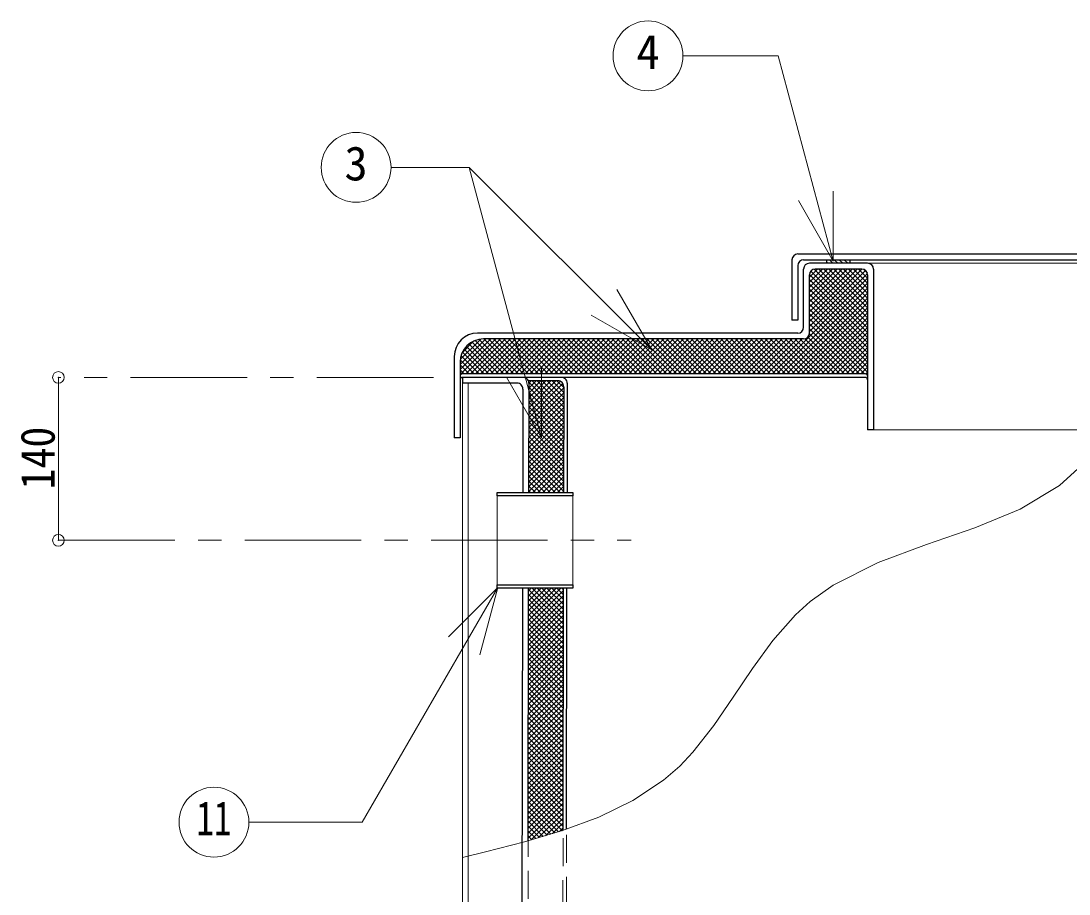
# Model space of a CAD drawing. Units: millimetres at full size, sheet at 1:20; details may follow other scales. Extents: x -4246 to 3854, y -2700 to 2920.
# Drawn here: x -1228 to -328, y -588 to 162 of the extents above; entities that cross this region are included whole.
import ezdxf
from ezdxf.enums import TextEntityAlignment as Align

# ---------------------------------------------------------------- set-up
doc = ezdxf.new("R2010")
doc.units = ezdxf.units.MM
doc.header["$LTSCALE"] = 20
doc.header["$PDMODE"] = 32
doc.header["$PDSIZE"] = 10
doc.linetypes.add('CHAIN1', pattern=[8, 5, -1, 1, -1])
doc.linetypes.add('DASHED1', pattern=[1.8, 1.2, -0.6])
doc.layers.add('0-0', color=7, linetype='Continuous', lineweight=9)
doc.styles.add('ＭＳ ゴシック', font='')
doc.styles.get('ＭＳ ゴシック').set_extended_font_data('MS Gothic')

msp = doc.modelspace()

# ---------------------------------------------------------------- linework, layer by layer
at = {"layer": '0-0', "lineweight": 18}
for p, q in [((-842.87, 35.87), (-909.94, 35.87)), ((-780.65, -196.34), (-842.87, 35.87)), ((-686.04, -120.96), (-842.87, 35.87)), ((-530.1, -44.6), (-530.1, 15.4)), ((-530.1, -44.6), (-560.1, 7.36)), ((-686.04, -120.96), (-716.04, -68.99)), ((-686.04, -120.96), (-738, -90.96)), ((-780.65, -196.34), (-780.65, -136.34)), ((-848.6, -149.51), (-848.6, -556.89)), ((-843.6, -149.51), (-843.6, -555.69)), ((-780.65, -196.34), (-810.65, -144.38)), ((-818.82, -246.36), (-818.82, -322.66)), ((-753.82, -246.36), (-753.82, -322.66)), ((-818.23, -325.03), (-934.64, -526.66)), ((-818.23, -325.03), (-860.66, -367.46)), ((-818.23, -325.03), (-833.76, -382.99)), ((-1032.01, -526.66), (-934.64, -526.66))]:
    msp.add_line(p, q, dxfattribs=at)
at = {"layer": '0-0', "color": 5, "lineweight": 25}
for p, q in [((-565.6, -43.51), (-565.6, -95.51)), ((-560.6, -38.51), (-274.64, -38.51)), ((-555.6, -43.51), (-274.92, -43.51)), ((-535.6, -46.51), (-535.6, -43.51)), ((-515.6, -46.51), (-515.6, -43.51)), ((-560.6, -48.51), (-560.6, -95.51)), ((-555.6, -101.51), (-555.6, -51.51)), ((-500.6, -46.51), (-550.6, -46.51)), ((-505.6, -51.51), (-545.6, -51.51)), ((-495.6, -51.51), (-495.6, -189.51)), ((-550.6, -106.51), (-550.6, -56.51)), ((-500.6, -56.51), (-500.6, -189.51)), ((-560.6, -95.51), (-565.6, -95.51)), ((-560.6, -106.51), (-835.6, -106.51)), ((-555.6, -111.51), (-830.6, -111.51)), ((-855.6, -126.51), (-855.6, -196.51)), ((-502.6, -141.51), (-848.6, -141.51)), ((-848.6, -144.51), (-848.6, -149.51)), ((-502.6, -144.51), (-848.6, -144.51)), ((-801.62, -149.51), (-848.6, -149.51)), ((-766.61, -147.51), (-792.03, -147.51)), ((-791.61, -149.51), (-791.75, -243.51)), ((-761.61, -152.51), (-761.75, -243.51)), ((-758.61, -149.51), (-758.75, -243.51)), ((-796.62, -154.51), (-796.75, -243.51)), ((-495.6, -189.51), (-500.6, -189.51)), ((-818.82, -246.36), (-818.82, -243.51)), ((-753.82, -246.36), (-818.82, -246.36)), ((-818.82, -322.66), (-753.82, -322.66)), ((-798.6, -1489.51), (-796.87, -325.51)), ((-792.19, -542.69), (-791.87, -325.51)), ((-762.19, -533.75), (-761.88, -325.51)), ((-759.19, -532.64), (-758.88, -325.51))]:
    msp.add_line(p, q, dxfattribs=at)
at = {"layer": '0-0', "color": 4}
for p, q in [((-533.49, -43.51), (-530.49, -46.51)), ((-529.25, -43.51), (-526.25, -46.51)), ((-525.01, -43.51), (-522.01, -46.51)), ((-520.76, -43.51), (-517.76, -46.51)), ((-516.52, -43.51), (-515.6, -44.43)), ((-550.6, -96.64), (-505.47, -51.51)), ((-550.6, -92.4), (-509.71, -51.51)), ((-550.6, -88.15), (-513.95, -51.51)), ((-550.6, -83.91), (-518.2, -51.51)), ((-550.6, -79.67), (-522.44, -51.51)), ((-550.6, -75.43), (-526.68, -51.51)), ((-550.6, -71.18), (-530.93, -51.51)), ((-550.6, -66.94), (-535.17, -51.51)), ((-550.6, -62.7), (-539.41, -51.51)), ((-550.6, -58.46), (-543.65, -51.51)), ((-550.6, -100.88), (-502.39, -52.67)), ((-549.31, -53.15), (-500.6, -101.85)), ((-546.6, -51.61), (-500.6, -97.61)), ((-542.46, -51.51), (-500.6, -93.37)), ((-538.22, -51.51), (-500.6, -89.12)), ((-535.6, -45.64), (-534.74, -46.51)), ((-533.98, -51.51), (-500.6, -84.88)), ((-529.74, -51.51), (-500.6, -80.64)), ((-525.49, -51.51), (-500.6, -76.4)), ((-521.25, -51.51), (-500.6, -72.15)), ((-517.01, -51.51), (-500.6, -67.91)), ((-512.76, -51.51), (-500.6, -63.67)), ((-508.52, -51.51), (-500.6, -59.43)), ((-504.02, -51.76), (-500.86, -54.93)), ((-500.6, -46.51), (-275.08, -46.51)), ((-582.74, -141.51), (-500.6, -59.37)), ((-550.6, -105.13), (-500.76, -55.28)), ((-550.6, -60.34), (-500.6, -110.34)), ((-550.59, -56.11), (-500.6, -106.1)), ((-578.5, -141.51), (-500.6, -63.61)), ((-574.26, -141.51), (-500.6, -67.85)), ((-550.6, -64.58), (-500.6, -114.58)), ((-550.6, -68.82), (-500.6, -118.82)), ((-570.01, -141.51), (-500.6, -72.1)), ((-565.77, -141.51), (-500.6, -76.34)), ((-561.53, -141.51), (-500.6, -80.58)), ((-550.6, -73.07), (-500.6, -123.07)), ((-550.6, -77.31), (-500.6, -127.31)), ((-557.29, -141.51), (-500.6, -84.82)), ((-553.04, -141.51), (-500.6, -89.07)), ((-550.6, -81.55), (-500.6, -131.55)), ((-550.6, -85.79), (-500.6, -135.79)), ((-550.6, -90.04), (-500.6, -140.04)), ((-550.6, -94.28), (-503.37, -141.51)), ((-550.6, -98.52), (-507.62, -141.51)), ((-548.8, -141.51), (-500.6, -93.31)), ((-544.56, -141.51), (-500.6, -97.55)), ((-550.63, -106.98), (-516.1, -141.51)), ((-550.6, -102.76), (-511.86, -141.51)), ((-540.31, -141.51), (-500.6, -101.79)), ((-536.07, -141.51), (-500.6, -106.04)), ((-850.6, -142.08), (-820.03, -111.51)), ((-850.6, -137.84), (-824.27, -111.51)), ((-850.6, -133.6), (-828.51, -111.51)), ((-850.47, -129.22), (-832.89, -111.64)), ((-848.88, -123.39), (-838.72, -113.23)), ((-845.79, -141.51), (-815.79, -111.51)), ((-843.01, -115.82), (-817.33, -141.51)), ((-841.54, -141.51), (-811.54, -111.51)), ((-840.48, -114.12), (-813.09, -141.51)), ((-837.59, -112.77), (-808.84, -141.51)), ((-837.3, -141.51), (-807.3, -111.51)), ((-834.26, -111.84), (-804.6, -141.51)), ((-833.06, -141.51), (-803.06, -111.51)), ((-830.36, -111.51), (-800.36, -141.51)), ((-828.81, -141.51), (-798.81, -111.51)), ((-826.12, -111.51), (-796.12, -141.51)), ((-824.57, -141.51), (-794.57, -111.51)), ((-821.87, -111.51), (-791.87, -141.51)), ((-820.33, -141.51), (-790.33, -111.51)), ((-817.63, -111.51), (-787.63, -141.51)), ((-816.09, -141.51), (-786.09, -111.51)), ((-813.39, -111.51), (-783.39, -141.51)), ((-811.84, -141.51), (-781.84, -111.51)), ((-809.15, -111.51), (-779.15, -141.51)), ((-807.6, -141.51), (-777.6, -111.51)), ((-804.9, -111.51), (-774.9, -141.51)), ((-803.36, -141.51), (-773.36, -111.51)), ((-800.66, -111.51), (-770.66, -141.51)), ((-799.12, -141.51), (-769.12, -111.51)), ((-796.42, -111.51), (-766.42, -141.51)), ((-794.87, -141.51), (-764.87, -111.51)), ((-792.18, -111.51), (-762.18, -141.51)), ((-790.63, -141.51), (-760.63, -111.51)), ((-787.93, -111.51), (-757.93, -141.51)), ((-786.39, -141.51), (-756.39, -111.51)), ((-783.69, -111.51), (-753.69, -141.51)), ((-782.15, -141.51), (-752.15, -111.51)), ((-779.45, -111.51), (-749.45, -141.51)), ((-777.9, -141.51), (-747.9, -111.51)), ((-775.21, -111.51), (-745.21, -141.51)), ((-773.66, -141.51), (-743.66, -111.51)), ((-770.96, -111.51), (-740.96, -141.51)), ((-769.42, -141.51), (-739.42, -111.51)), ((-766.72, -111.51), (-736.72, -141.51)), ((-765.17, -141.51), (-735.17, -111.51)), ((-762.48, -111.51), (-732.48, -141.51)), ((-760.93, -141.51), (-730.93, -111.51)), ((-758.23, -111.51), (-728.23, -141.51)), ((-756.69, -141.51), (-726.69, -111.51)), ((-753.99, -111.51), (-723.99, -141.51)), ((-752.45, -141.51), (-722.45, -111.51)), ((-749.75, -111.51), (-719.75, -141.51)), ((-748.2, -141.51), (-718.2, -111.51)), ((-745.51, -111.51), (-715.51, -141.51)), ((-743.96, -141.51), (-713.96, -111.51)), ((-741.26, -111.51), (-711.26, -141.51)), ((-739.72, -141.51), (-709.72, -111.51)), ((-737.02, -111.51), (-707.02, -141.51)), ((-735.48, -141.51), (-705.48, -111.51)), ((-732.78, -111.51), (-702.78, -141.51)), ((-731.23, -141.51), (-701.23, -111.51)), ((-728.54, -111.51), (-698.54, -141.51)), ((-726.99, -141.51), (-696.99, -111.51)), ((-724.29, -111.51), (-694.29, -141.51)), ((-722.75, -141.51), (-692.75, -111.51)), ((-720.05, -111.51), (-690.05, -141.51)), ((-718.51, -141.51), (-688.51, -111.51)), ((-715.81, -111.51), (-685.81, -141.51)), ((-714.26, -141.51), (-684.26, -111.51)), ((-711.57, -111.51), (-681.57, -141.51)), ((-710.02, -141.51), (-680.02, -111.51)), ((-707.32, -111.51), (-677.32, -141.51)), ((-705.78, -141.51), (-675.78, -111.51)), ((-703.08, -111.51), (-673.08, -141.51)), ((-701.54, -141.51), (-671.54, -111.51)), ((-698.84, -111.51), (-668.84, -141.51)), ((-697.29, -141.51), (-667.29, -111.51)), ((-694.6, -111.51), (-664.6, -141.51)), ((-693.05, -141.51), (-663.05, -111.51)), ((-690.35, -111.51), (-660.35, -141.51)), ((-688.81, -141.51), (-658.81, -111.51)), ((-686.11, -111.51), (-656.11, -141.51)), ((-684.56, -141.51), (-654.56, -111.51)), ((-681.87, -111.51), (-651.87, -141.51)), ((-680.32, -141.51), (-650.32, -111.51)), ((-677.62, -111.51), (-647.62, -141.51)), ((-676.08, -141.51), (-646.08, -111.51)), ((-673.38, -111.51), (-643.38, -141.51)), ((-671.84, -141.51), (-641.84, -111.51)), ((-669.14, -111.51), (-639.14, -141.51)), ((-667.59, -141.51), (-637.59, -111.51)), ((-664.9, -111.51), (-634.9, -141.51)), ((-663.35, -141.51), (-633.35, -111.51)), ((-660.65, -111.51), (-630.65, -141.51)), ((-659.11, -141.51), (-629.11, -111.51)), ((-656.41, -111.51), (-626.41, -141.51)), ((-654.87, -141.51), (-624.87, -111.51)), ((-652.17, -111.51), (-622.17, -141.51)), ((-650.62, -141.51), (-620.62, -111.51)), ((-647.93, -111.51), (-617.93, -141.51)), ((-646.38, -141.51), (-616.38, -111.51)), ((-643.68, -111.51), (-613.68, -141.51)), ((-642.14, -141.51), (-612.14, -111.51)), ((-639.44, -111.51), (-609.44, -141.51)), ((-637.9, -141.51), (-607.9, -111.51)), ((-635.2, -111.51), (-605.2, -141.51)), ((-633.65, -141.51), (-603.65, -111.51)), ((-630.96, -111.51), (-600.96, -141.51)), ((-629.41, -141.51), (-599.41, -111.51)), ((-626.71, -111.51), (-596.71, -141.51)), ((-625.17, -141.51), (-595.17, -111.51)), ((-622.47, -111.51), (-592.47, -141.51)), ((-620.93, -141.51), (-590.93, -111.51)), ((-618.23, -111.51), (-588.23, -141.51)), ((-616.68, -141.51), (-586.68, -111.51)), ((-613.98, -111.51), (-583.98, -141.51)), ((-612.44, -141.51), (-582.44, -111.51)), ((-609.74, -111.51), (-579.74, -141.51)), ((-608.2, -141.51), (-578.2, -111.51)), ((-605.5, -111.51), (-575.5, -141.51)), ((-603.95, -141.51), (-573.95, -111.51)), ((-601.26, -111.51), (-571.26, -141.51)), ((-599.71, -141.51), (-569.71, -111.51)), ((-597.01, -111.51), (-567.01, -141.51)), ((-595.47, -141.51), (-565.47, -111.51)), ((-592.77, -111.51), (-562.77, -141.51)), ((-591.23, -141.51), (-561.23, -111.51)), ((-588.53, -111.51), (-558.53, -141.51)), ((-586.98, -141.51), (-556.98, -111.51)), ((-584.29, -111.51), (-554.29, -141.51)), ((-580.04, -111.51), (-550.04, -141.51)), ((-575.8, -111.51), (-545.8, -141.51)), ((-571.56, -111.51), (-541.56, -141.51)), ((-567.32, -111.51), (-537.32, -141.51)), ((-563.07, -111.51), (-533.07, -141.51)), ((-558.83, -111.51), (-528.83, -141.51)), ((-554.67, -111.42), (-524.59, -141.51)), ((-551.94, -109.91), (-520.35, -141.51)), ((-531.83, -141.51), (-500.6, -110.28)), ((-527.59, -141.51), (-500.6, -114.52)), ((-849.82, -125.98), (-834.3, -141.51)), ((-848.66, -122.91), (-830.06, -141.51)), ((-847.11, -120.21), (-825.82, -141.51)), ((-845.22, -117.86), (-821.57, -141.51)), ((-523.34, -141.51), (-500.6, -118.76)), ((-519.1, -141.51), (-500.6, -123.01)), ((-850.6, -133.69), (-842.79, -141.51)), ((-850.51, -129.54), (-838.54, -141.51)), ((-514.86, -141.51), (-500.6, -127.25)), ((-510.62, -141.51), (-500.6, -131.49)), ((-850.6, -137.93), (-847.03, -141.51)), ((-850.6, -142.18), (-850.31, -142.47)), ((-506.37, -141.51), (-500.6, -135.74)), ((-502.18, -141.55), (-500.6, -139.98)), ((-1195.6, -144.51), (-1195.6, -284.51)), ((-791.68, -148.68), (-761.65, -178.7)), ((-791.65, -174.96), (-764.61, -147.92)), ((-791.65, -179.21), (-762.35, -149.9)), ((-791.64, -170.71), (-768.44, -147.51)), ((-791.64, -166.46), (-772.68, -147.51)), ((-791.63, -162.21), (-776.93, -147.51)), ((-791.62, -157.96), (-781.17, -147.51)), ((-791.62, -153.71), (-785.41, -147.51)), ((-791.62, -152.99), (-761.66, -182.94)), ((-791.61, -149.46), (-789.65, -147.51)), ((-788.61, -147.51), (-761.65, -174.47)), ((-784.37, -147.51), (-761.64, -170.23)), ((-780.12, -147.51), (-761.64, -166)), ((-775.88, -147.51), (-761.63, -161.76)), ((-771.64, -147.51), (-761.62, -157.52)), ((-767.4, -147.51), (-761.62, -153.29)), ((-791.67, -187.7), (-761.62, -157.66)), ((-791.67, -191.95), (-761.63, -161.91)), ((-791.66, -183.46), (-761.62, -153.41)), ((-791.63, -161.46), (-761.67, -191.41)), ((-791.62, -157.22), (-761.67, -187.18)), ((-791.69, -200.45), (-761.64, -170.41)), ((-791.68, -196.2), (-761.64, -166.16)), ((-791.64, -169.93), (-761.69, -199.89)), ((-791.63, -165.7), (-761.68, -195.65)), ((-791.7, -208.95), (-761.65, -178.91)), ((-791.69, -204.7), (-761.65, -174.66)), ((-791.65, -174.17), (-761.69, -204.12)), ((-791.65, -178.4), (-761.7, -208.36)), ((-791.71, -217.45), (-761.67, -187.4)), ((-791.7, -213.2), (-761.66, -183.15)), ((-791.67, -186.88), (-761.71, -216.83)), ((-791.66, -182.64), (-761.71, -212.59)), ((-791.72, -221.7), (-761.67, -191.65)), ((-791.72, -225.94), (-761.68, -195.9)), ((-791.68, -195.35), (-761.73, -225.3)), ((-791.67, -191.11), (-761.72, -221.07)), ((-495.6, -189.51), (-299.35, -189.51)), ((-791.74, -234.44), (-761.69, -204.4)), ((-791.73, -230.19), (-761.69, -200.15)), ((-791.69, -203.82), (-761.74, -233.77)), ((-791.68, -199.59), (-761.73, -229.54)), ((-791.75, -242.94), (-761.71, -212.9)), ((-791.74, -238.69), (-761.7, -208.65)), ((-791.7, -208.06), (-761.74, -238.01)), ((-791.7, -212.3), (-761.75, -242.25)), ((-791.72, -220.77), (-768.98, -243.51)), ((-791.72, -225), (-773.22, -243.51)), ((-791.71, -216.53), (-764.73, -243.51)), ((-788.07, -243.51), (-761.71, -217.15)), ((-783.83, -243.51), (-761.72, -221.4)), ((-791.73, -229.24), (-777.46, -243.51)), ((-791.73, -233.48), (-781.7, -243.51)), ((-779.59, -243.51), (-761.73, -225.65)), ((-775.34, -243.51), (-761.73, -229.89)), ((-791.75, -241.95), (-790.19, -243.51)), ((-791.74, -237.71), (-785.95, -243.51)), ((-771.1, -243.51), (-761.74, -234.14)), ((-766.86, -243.51), (-761.75, -238.39)), ((-762.62, -243.51), (-761.75, -242.64)), ((-791.92, -357.66), (-761.88, -327.62)), ((-791.92, -361.91), (-761.89, -331.87)), ((-791.91, -353.41), (-764.01, -325.51)), ((-791.91, -349.16), (-768.25, -325.51)), ((-791.9, -344.91), (-772.49, -325.51)), ((-791.89, -340.67), (-776.73, -325.51)), ((-791.89, -336.42), (-780.98, -325.51)), ((-791.88, -332.17), (-785.22, -325.51)), ((-791.88, -330.91), (-761.93, -360.86)), ((-791.87, -327.92), (-789.46, -325.51)), ((-791.87, -326.68), (-761.92, -356.62)), ((-788.8, -325.51), (-761.92, -352.39)), ((-784.56, -325.51), (-761.91, -348.15)), ((-780.31, -325.51), (-761.91, -343.92)), ((-776.07, -325.51), (-761.9, -339.68)), ((-771.83, -325.51), (-761.89, -335.44)), ((-767.59, -325.51), (-761.89, -331.21)), ((-763.34, -325.51), (-761.88, -326.97)), ((-791.94, -370.41), (-761.9, -340.37)), ((-791.93, -366.16), (-761.89, -336.12)), ((-791.89, -339.39), (-761.94, -369.33)), ((-791.88, -335.15), (-761.94, -365.1)), ((-791.95, -378.91), (-761.91, -348.87)), ((-791.94, -374.66), (-761.91, -344.62)), ((-791.9, -343.62), (-761.95, -373.57)), ((-791.9, -347.86), (-761.96, -377.81)), ((-791.96, -383.16), (-761.92, -353.12)), ((-791.96, -387.4), (-761.93, -357.37)), ((-791.92, -356.33), (-761.97, -386.28)), ((-791.91, -352.1), (-761.96, -382.04)), ((-791.97, -391.65), (-761.93, -361.62)), ((-791.97, -395.9), (-761.94, -365.87)), ((-791.94, -369.04), (-761.99, -398.99)), ((-791.93, -364.8), (-761.98, -394.75)), ((-791.92, -360.57), (-761.98, -390.51)), ((-791.99, -404.4), (-761.95, -374.36)), ((-791.98, -400.15), (-761.95, -370.11)), ((-791.95, -377.51), (-762, -407.46)), ((-791.94, -373.28), (-762, -403.22)), ((-792, -412.9), (-761.96, -382.86)), ((-791.99, -408.65), (-761.96, -378.61)), ((-791.96, -385.99), (-762.01, -415.93)), ((-791.95, -381.75), (-762.01, -411.7)), ((-792.02, -425.64), (-761.98, -395.61)), ((-792.01, -417.15), (-761.97, -387.11)), ((-792.01, -421.4), (-761.98, -391.36)), ((-791.97, -390.22), (-762.02, -420.17)), ((-791.97, -394.46), (-762.03, -424.4)), ((-792.03, -429.89), (-761.99, -399.86)), ((-792.03, -434.14), (-762, -404.11)), ((-791.99, -402.93), (-762.04, -432.88)), ((-791.98, -398.7), (-762.03, -428.64)), ((-792.04, -438.39), (-762, -408.36)), ((-792.04, -442.64), (-762.01, -412.61)), ((-792, -411.4), (-762.05, -441.35)), ((-791.99, -407.17), (-762.05, -437.11)), ((-792.06, -451.14), (-762.02, -421.1)), ((-792.05, -446.89), (-762.02, -416.85)), ((-792.01, -419.88), (-762.07, -449.82)), ((-792, -415.64), (-762.06, -445.59)), ((-792.07, -459.64), (-762.04, -429.6)), ((-792.06, -455.39), (-762.03, -425.35)), ((-792.02, -424.11), (-762.07, -454.06)), ((-792.02, -428.35), (-762.08, -458.29)), ((-792.08, -463.88), (-762.04, -433.85)), ((-792.08, -468.13), (-762.05, -438.1)), ((-792.04, -436.82), (-762.09, -466.77)), ((-792.03, -432.59), (-762.09, -462.53)), ((-792.09, -472.38), (-762.05, -442.35)), ((-792.09, -476.63), (-762.06, -446.6)), ((-792.05, -445.3), (-762.1, -475.24)), ((-792.05, -449.53), (-762.11, -479.47)), ((-792.04, -441.06), (-762.1, -471)), ((-792.11, -485.13), (-762.07, -455.1)), ((-792.1, -480.88), (-762.07, -450.85)), ((-792.07, -458), (-762.12, -487.95)), ((-792.06, -453.77), (-762.12, -483.71)), ((-792.13, -497.88), (-762.09, -467.84)), ((-792.12, -493.63), (-762.09, -463.59)), ((-792.11, -489.38), (-762.08, -459.35)), ((-792.08, -466.48), (-762.14, -496.42)), ((-792.07, -462.24), (-762.13, -492.18)), ((-792.14, -506.37), (-762.11, -476.34)), ((-792.13, -502.13), (-762.1, -472.09)), ((-792.09, -470.71), (-762.14, -500.66)), ((-792.09, -474.95), (-762.15, -504.89)), ((-792.15, -514.87), (-762.12, -484.84)), ((-792.14, -510.62), (-762.11, -480.59)), ((-792.1, -479.19), (-762.16, -509.13)), ((-792.1, -483.42), (-762.16, -513.36)), ((-792.16, -519.12), (-762.13, -489.09)), ((-792.16, -523.37), (-762.13, -493.34)), ((-792.12, -491.9), (-762.18, -521.84)), ((-792.11, -487.66), (-762.17, -517.6)), ((-792.18, -531.87), (-762.15, -501.84)), ((-792.17, -527.62), (-762.14, -497.59)), ((-792.13, -500.37), (-762.19, -530.31)), ((-792.12, -496.13), (-762.18, -526.07)), ((-792.19, -540.37), (-762.16, -510.33)), ((-792.18, -536.12), (-762.15, -506.09)), ((-792.14, -504.6), (-762.78, -533.96)), ((-792.14, -508.84), (-766.05, -534.93)), ((-792.16, -521.55), (-775.87, -537.84)), ((-792.15, -513.08), (-769.33, -535.9)), ((-792.15, -517.31), (-772.6, -536.87)), ((-789.47, -541.88), (-762.16, -514.58)), ((-783.43, -540.09), (-762.17, -518.83)), ((-792.17, -525.79), (-779.14, -538.82)), ((-792.17, -530.02), (-782.41, -539.79)), ((-777.39, -538.3), (-762.18, -523.08)), ((-771.36, -536.5), (-762.18, -527.33)), ((-792.19, -538.5), (-788.95, -541.73)), ((-792.18, -534.26), (-785.68, -540.76)), ((-765.32, -534.71), (-762.19, -531.58)), ((-848.6, -556.89), (-848.6, -1488.51)), ((-843.6, -1488.51), (-843.6, -555.69))]:
    msp.add_line(p, q, dxfattribs=at)
at = {"layer": '0-0', "color": 4, "linetype": 'CHAIN1'}
for p, q in [((-873.6, -144.51), (-1195.6, -144.51)), ((-1195.6, -284.51), (-703.82, -284.51))]:
    msp.add_line(p, q, dxfattribs=at)
at = {"layer": '0-0', "linetype": 'DASHED1', "lineweight": 18}
for p, q in [((-763.61, -1464.51), (-762.19, -533.75)), ((-760.6, -1461.51), (-759.19, -532.64)), ((-793.6, -1492.51), (-792.19, -542.69))]:
    msp.add_line(p, q, dxfattribs=at)
at = {"layer": '0-0', "lineweight": 18}
for points in [[(-530.1, -44.6), (-577.34, 131.68), (-659.24, 131.68)], [(-319.93, -222.75), (-335.87, -237.47), (-369.5, -257.68), (-408.53, -273.68), (-450.17, -288.12), (-491.63, -303.68), (-530.14, -323.05), (-550.02, -337.07), (-562.6, -348.43), (-582.02, -370.45), (-599.48, -394.48), (-616.05, -419.31), (-632.76, -443.7), (-650.68, -466.45), (-662.04, -478.4), (-675.89, -490.44), (-702.29, -508.04), (-731.37, -522.28), (-762.56, -533.89), (-795.27, -543.61), (-828.9, -552.16), (-848.6, -556.89)]]:
    msp.add_lwpolyline(points, dxfattribs=at)
at = {"layer": '0-0', "color": 5, "lineweight": 25}
for points in [[(-850.6, -131.51), (-850.6, -196.51), (-855.6, -196.51)], [(-818.82, -243.51), (-753.82, -243.51), (-753.82, -246.36)], [(-753.82, -322.66), (-753.82, -325.51), (-818.82, -325.51), (-818.82, -322.66)]]:
    msp.add_lwpolyline(points, dxfattribs=at)
at = {"layer": '0-0', "lineweight": 18}
for centre in [(-689.24, 131.68), (-939.94, 35.87), (-1062.01, -526.66)]:
    msp.add_circle(centre, 30, dxfattribs=at)
at = {"layer": '0-0', "color": 5, "lineweight": 25}
for centre, radius, start, end in [((-560.6, -43.51), 5, 90, 180), ((-555.6, -48.51), 5, 90, 180), ((-550.6, -51.51), 5, 90, 180), ((-545.6, -56.51), 5, 90, 180), ((-505.6, -56.51), 5, 0, 90), ((-500.6, -51.51), 5, 0, 90), ((-835.6, -126.51), 20, 90, 180), ((-560.6, -101.51), 5, 270, 0), ((-555.6, -106.51), 5, 270, 0), ((-830.6, -131.51), 20, 90, 180), ((-848.6, -143.51), 2, 90, 180), ((-502.6, -143.51), 2, 0, 90), ((-848.6, -146.51), 2, 90, 180), ((-801.62, -154.51), 5, 359.91512, 90), ((-796.61, -149.51), 5, 359.91512, 90), ((-766.61, -152.51), 5, 359.91299, 90), ((-763.61, -149.51), 5, 359.91299, 90), ((-502.6, -146.51), 2, 0, 90)]:
    msp.add_arc(centre, radius, start, end, dxfattribs=at)
at = {"layer": '0-0', "color": 1}
for p in [(-1195.6, -144.51), (-1195.6, -284.51)]:
    msp.add_point(p, dxfattribs=at)

# ---------------------------------------------------------------- texts
at = {"layer": '0-0', "style": 'ＭＳ ゴシック'}
for s, p in [('4', (-699.24, 111.68)), ('3', (-949.94, 15.87))]:
    msp.add_text(s, height=29.33, dxfattribs=at).set_placement(p, align=Align.BOTTOM_LEFT)
at = {"layer": '0-0', "style": 'ＭＳ ゴシック', "width": 0.9}
msp.add_text('140', height=29.33, rotation=90, dxfattribs=at).set_placement((-1189.98, -240.76), align=Align.BOTTOM_LEFT)
at = {"layer": '0-0', "style": 'ＭＳ ゴシック', "width": 0.75}
msp.add_text('11', height=29.33, dxfattribs=at).set_placement((-1077.01, -546.66), align=Align.BOTTOM_LEFT)

doc.saveas('drawing.dxf')
